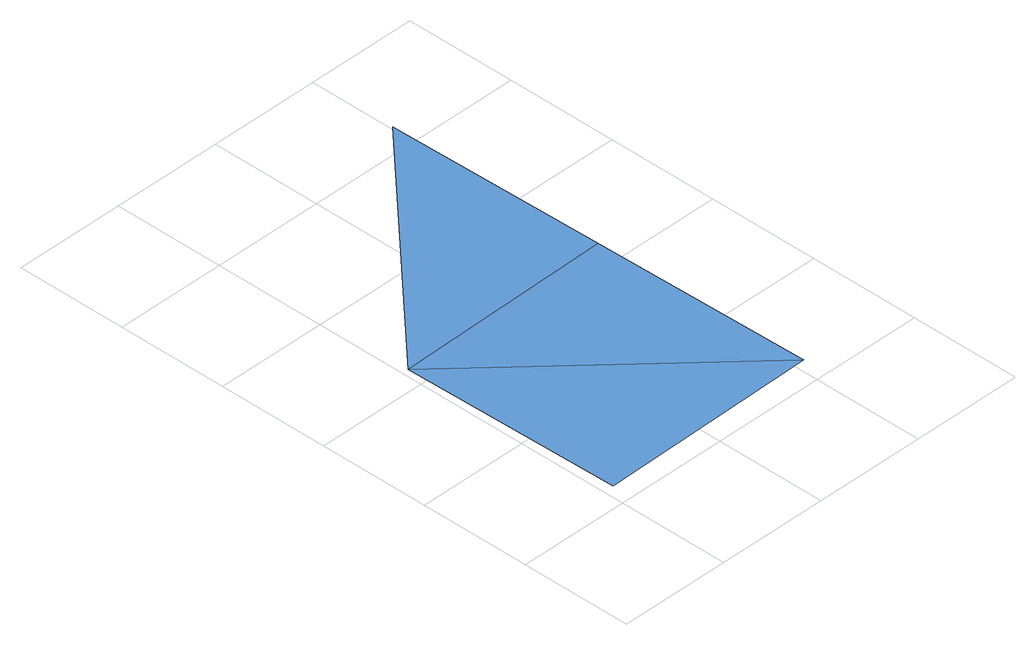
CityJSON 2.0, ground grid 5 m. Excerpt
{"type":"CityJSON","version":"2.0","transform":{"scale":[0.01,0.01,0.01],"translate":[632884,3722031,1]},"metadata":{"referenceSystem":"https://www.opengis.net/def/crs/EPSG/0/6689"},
"CityObjects":{
"waterbody1":{"type":"WaterBody","attributes":{"name":"福岡県津波浸水想定図","class":"1140","function":"2","WaterBodyTsunamiRiskAttribute.description":"1","WaterBodyTsunamiRiskAttribute.rank":"2"},"geometry":[{"type":"MultiSurface","lod":"1","boundaries":[[[0,1,2]],[[0,2,3]]]}]},
"waterbody2":{"type":"WaterBody","attributes":{"name":"福岡県津波浸水想定図","class":"1140","function":"2","WaterBodyTsunamiRiskAttribute.description":"1","WaterBodyTsunamiRiskAttribute.rank":"1"},"geometry":[{"type":"MultiSurface","lod":"1","boundaries":[[[0,3,4]]]}]}
},
"vertices":[
[32,1094,45],[51,95,45],[1050,114,45],[1031,1113,45],
[1012,2113,45]
]}
